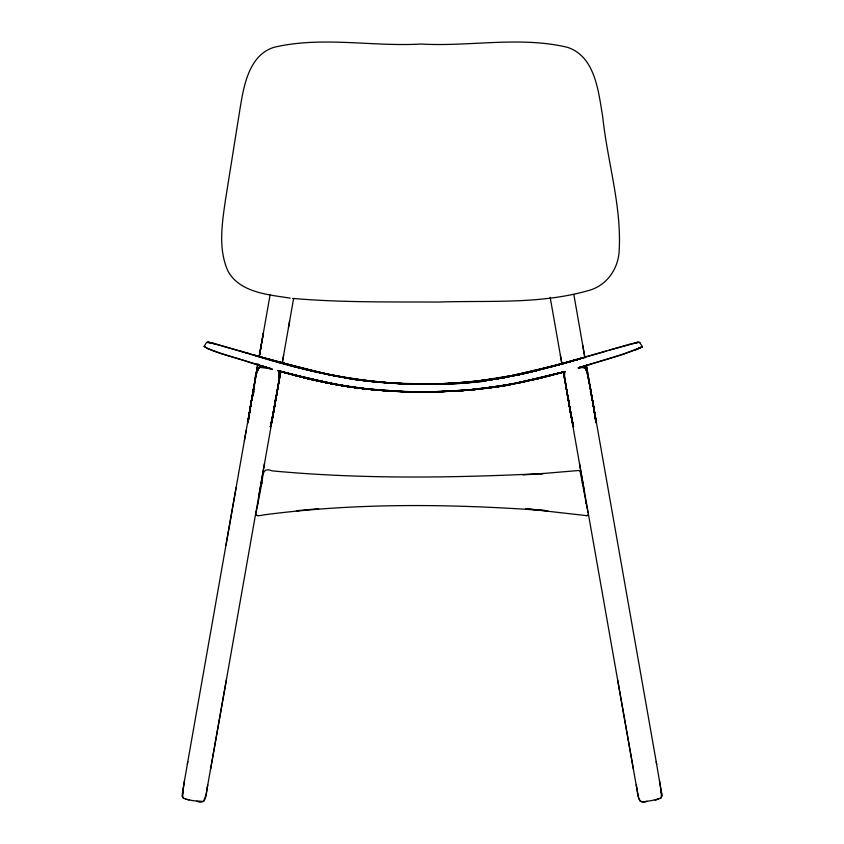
<?xml version="1.0" encoding="UTF-8"?>
<svg xmlns="http://www.w3.org/2000/svg" width="844" height="844" viewBox="0 0 844 844"><rect width="100%" height="100%" fill="white"/><g stroke="black" fill="none" stroke-linecap="round" stroke-linejoin="round"><path stroke-width="1.27" d="M226.371 679.853L206.01 794.784L203.626 801.473L192.991 800.671L185.764 799.162L182.642 797.664L182.789 790.575L187.79 761.647M182.251 796.282L182.789 790.575M564.425 374.958L564.562 371.982M564.552 371.93L564.436 377.078L569.89 409.15M251.871 398.241C257.525 389.137 249.634 359.502 269.057 368.48M275.292 402.05L274.11 409.15L276.02 395.119M248.062 422.338L249.138 414.087M248.115 422.032L248.242 420.143M248.083 422.232L248.284 419.837M580.514 367.277L578.583 367.857L623.399 354.047L641.725 347.253L642.221 346.42L639.52 342.284L634.91 342.843L637.631 342.253M248.094 422.844L248.569 418.265M276.294 396.859L279.058 380.359L279.48 371.835L279.005 380.929L271.483 422.749M250.89 403.78L248.178 422.095M248.822 417.769L251.238 402.177M184.488 780.468L182.283 796.071L183.76 798.508M182.431 793.518L183 789.362M572.327 421.747L573.561 426.8L568.086 398.579M252.662 393.673L253.949 386.404L248.442 418.793L248.832 416.166M275.788 398.389L274.817 404.867L275.977 397.556L271.631 422.243M248.442 418.793L249.307 413.075M278.488 384.136L279.564 377.078L279.058 380.359M248.769 416.999L249.961 409.372L248.368 419.331L252.746 393.283M251.29 401.849L249.17 414.868L249.275 414.277M279.005 380.929L275.207 402.651M275.914 398.579L272.812 416.092M274.437 407.146L279.058 379.705L279.438 371.982M249.761 410.353L251.966 397.682M280.746 371.634L274.194 408.654M282.307 362.709L283.637 355.06M187.347 764.168L253.379 389.696M257.863 364.228L253.875 386.679M270.185 294.377L259.192 356.685L263.37 333.137L259.245 356.474L261.376 345.006M271.631 421.863L270.418 426.937L277.18 391.785M210.631 769.148L275.07 403.643L272.907 415.564M275.64 400.436L278.161 386.035M278.879 382.248L280.788 371.371M282.286 362.825L289.629 321.079M256.766 510.029C253.474 517.098 258.918 515.906 263.919 514.872C357.888 502.465 453.418 503.889 547.767 510.799L525.538 508.721L586.042 515.578L587.54 515.557L588.152 514.566M225.96 545.171L236.109 487.695M244.391 440.61L246.216 430.313M249.655 410.796L257.831 364.344M258.665 496.694L264.531 463.44M288.448 327.767L293.617 298.523M257.969 363.901L256.523 371.866L257.283 367.689M272.106 420.069L270.829 425.798L272.517 417.78M274.933 404.571L270.439 426.8L271.673 421.747M252.957 392.059L256.143 375.38L258.391 368.121L259.678 367.372L258.327 368.3L257.251 370.906L258.38 368.216L259.868 367.372L270.08 368.638M272.633 417.263L271.335 423.677L274.121 409.045L271.029 425.038L271.209 424.237M256.998 508.732L258.306 501.631M250.415 406.513L251.691 399.613M257.926 503.689L261.904 482.325M207.803 785.057C205.883 790.86 207.73 805.904 196.937 801.304M271.019 425.503L274.005 409.583M261.513 484.361C263.412 477.366 261.176 466.416 272.084 470.857C362.171 479.35 453.028 477.894 543.293 473.547L522.89 474.908M273.572 411.851L271.546 422.327L273.382 412.874M272.158 419.784L272.96 415.607M271.589 422.116L270.449 426.716L272.918 415.364M251.491 400.731L252.704 394.802M271.42 423.266L272.359 418.751M270.597 426.041L271.789 421.082M659.512 780.468L661.569 793.518L661.348 797.612L658.236 799.162L651.009 800.671L643.708 801.726L640.279 801.42L638.781 798.287L636.534 786.998L617.629 679.853M656.21 761.647L661.664 794.088L661.358 797.664L660.24 798.508M258.38 368.216L257.283 370.716L259.477 367.362M269.837 368.395L255.816 364.291L272.401 369.239L221.539 353.583L207.645 348.72L204.132 346.42L206.495 342.548L209.059 342.347L248.358 353.457L245.214 352.497C329.519 380.074 419.858 393.758 507.803 376.952L503.457 377.679M642.189 346.789L634.635 350.218L642.2 346.789C621.933 355.989 599.746 361.084 578.499 367.805L590.684 364.239M259.678 367.372L258.296 368.258L259.868 367.372M609.421 350.049L638.813 342.179M605.981 351.115L547.735 367.478L512.783 375.453L494.816 378.734M578.319 367.931L587.909 365.093M583.689 357.729L551.818 366.697L517.583 375.074L564.33 363.342L630.173 344.078L637.03 342.432L639.857 342.548M498.456 378.555L526.951 372.953L584.291 357.497L556.354 365.452L579.67 358.953L564.33 363.342M578.298 367.794L586.812 365.389M534.41 371.16L568.793 361.96M565.364 371.655L536.805 378.977L511.517 384.294M496.905 386.752L535.202 379.241L562.347 372.288L537.691 378.682L505.05 385.676L478.348 389.095M552.05 366.602L580.841 358.531L544.77 368.533M550.826 375.306L516.475 383.292L564.087 371.814M565.153 371.55L551.501 375.179M552.092 374.968L564.731 371.698M550.151 366.982L566.799 362.551L512.962 375.411L477.757 381.013L495.681 378.65L476.881 381.055M556.565 365.378L508.964 376.751M551.976 375.01L562.347 372.288M564.826 371.634L515.821 383.281M542.745 377.395L521.634 382.343L498.931 386.541L518.279 382.997L556.892 373.786M507.687 376.962L486.313 380.496L526.519 372.964C492.305 381.013 457.142 384.136 422.042 384.305C464.485 384.537 506.833 378.851 547.777 367.741M537.67 378.692L535.149 379.241L551.754 375.126L529.42 380.528M535.202 379.241L553.495 374.715M526.951 372.953L539.232 369.936M533.83 379.505L550.953 375.295L505.05 385.676L462.174 390.603L480.922 388.873M426.558 391.964L458.25 390.899L489.552 387.871L510.325 384.537L507.065 385.107L541.89 377.764M524.662 381.71L528.144 380.908M658.299 799.141L654.944 799.912L658.236 799.162M480.468 381.066L498.772 378.45L534.526 371.054M530.528 371.982L490.797 379.758L504.279 377.574M459.674 390.814L439.228 391.743L476.343 389.369L494.5 387.196L514.608 383.535M516.75 375.031L521.233 374.135L503.256 377.732M591.043 392.059L587.857 375.38L585.609 368.121L584.523 367.362L579.005 367.815M518.279 382.997L521.634 382.343M440.948 391.732L477.409 389.253L513.933 383.725L476.343 389.369L458.25 390.899L426.705 391.964M495.681 386.974L512.646 384.031L507.466 384.938M426.283 391.911C452.584 391.753 478.959 390.033 504.87 385.381M494.5 387.196L510.325 384.537M439.228 391.743L472.197 389.77L505.82 385.307L474.507 389.569M505.925 385.286L489.552 387.871M502.138 377.912L472.988 381.868L479.223 381.193M502.032 377.933L472.988 381.868L502.169 377.869L467.238 382.395L448.702 383.609L485.511 380.359M578.404 367.889L580.841 367.573M494.784 379.093C459.231 384.41 423.139 385.328 387.301 382.902L349.606 378.661L368.828 381.224L403.569 383.862L385.328 382.817M501.188 386.257L462.153 390.603M647.063 801.304C636.27 805.904 638.117 790.86 636.197 785.057M480.837 380.961L463.451 382.712M462.681 383.44L486.144 381.024L450.306 384.368M299.42 510.493L296.423 510.789L318.652 508.689M458.978 382.722L477.071 381.024M477.989 389.168L459.822 390.772L422.96 392.101M257.209 515.621L258.148 515.578M540.413 473.737L579.111 470.467L580.239 471.87L582.666 484.361M206.864 342.295L216.043 344.025L242.175 351.674M406.122 383.872L435.578 384.104L471.68 381.973M454.642 383.355L467.439 382.353C403.917 387.945 339.647 380.749 278.668 362.181L296.75 367.034M462.259 382.807L443.575 383.914L404.065 383.651L444.239 383.798M441.074 383.682L459.748 382.691L459.104 382.691M424.31 384.094L445.136 383.661L410.047 383.904M426.315 384.125L448.902 383.566L409.846 383.925M582.065 367.414L585.609 368.121L586.717 370.716L585.609 368.016L584.322 367.372L585.673 368.3L586.749 370.906L585.62 368.216L584.132 367.372M422.749 392.112L441.359 391.711M441.507 391.764L404.687 391.721L423.203 392.07L388.05 390.899L368.3 389.2L341.303 385.676L295.073 375.306M426.916 391.996L441.37 391.743M435.578 384.104L394.264 383.218M386.9 390.814L407.124 391.743L368.3 389.2C337.547 385.951 307.29 379.061 277.549 370.695M441.602 383.672L442.783 383.682C406.238 384.927 369.482 382.575 333.591 375.453L333.591 375.506M406.08 391.732C370.442 390.804 334.984 385.645 300.464 376.772C340.744 387.269 382.343 392.281 423.952 391.964M405.331 391.732L423.54 392.027M586.042 515.578L586.981 515.621M388.187 382.881L405.827 383.735M404.856 391.764L363.69 388.662C334.973 385.56 306.857 378.65 279.079 370.938M403.664 391.679C367.108 390.466 330.806 384.927 295.527 375.306M259.235 356.611L254.477 355.208L313.43 371.191L259.15 356.579C305.992 370.189 353.699 382.67 402.757 383.619M389.759 382.997L369.693 381.214L387.544 382.786M368.3 389.2L385.94 390.751L347.612 386.594L330.764 383.535L279.406 371.065M365.431 388.873L386.531 390.783M367.372 381.077L368.828 381.224L332.852 375.474M288.31 364.692C318.241 372.478 348.403 380.116 379.367 382.11M290.199 298.143C268.487 294.683 239.918 292.731 228.017 271.209C218.068 249.138 221.993 224.209 225.274 201.083L240.245 107.357C243.979 85.012 249.223 54.944 274.163 47.264C322.165 36.007 372.151 46.874 420.945 44.036C469.602 46.842 519.45 35.997 567.295 47.264C595.453 56.537 598.364 91.585 602.679 116.461C607.247 160.919 621.532 204.902 619.222 249.908C618.589 269.215 606.182 286.549 586.939 290.958L586.633 291.074C538.356 304.462 487.547 300.358 438.004 302.057C389.559 301.836 340.965 302.606 292.657 298.407M278.815 371.022C310.012 379.842 341.841 386.795 374.156 389.77M371.814 389.569L353.815 387.491L317.914 380.887M369.809 389.358L333.053 383.967M351.568 379.083L370.178 381.34M369.988 381.351L350.766 378.84M355.989 387.544L337.663 384.547M358.436 387.86L368.206 389.105M369.493 381.108L351.558 378.766L315.012 371.55M339.256 385.107L356.78 387.871M294.598 375.126L324.718 382.343L349.448 386.752L332.135 383.64M349.49 386.868L312.08 379.515L289.46 373.786M332.779 383.672L335.216 384.104M328.073 382.997L347.612 386.594M345.164 386.257L303.618 377.395L308.872 378.745M311.151 379.241L329.877 383.292L308.661 378.682M326.723 382.701L304.399 377.764L278.942 370.875M331.555 383.45L295.4 375.295L311.309 379.209M333.222 375.559L281.189 362.962M185.701 799.141L189.056 799.912M331.333 375.221L270.048 359.681L275.323 361.2M296.054 375.401L313.493 379.61M316.004 371.676L282.054 363.152L240.593 351.178M315.55 371.698L296.898 367.087M292.857 374.715L312.08 379.515M284.006 372.288L294.377 375.01M283.605 372.373L279.807 371.286L293.817 375M279.807 371.286L297.004 375.844L294.883 375.285M279.1 370.896L294.261 374.968M278.668 370.822L289.682 373.85M293.68 366.18L263.191 357.729M266.271 367.34L270.069 368.406M278.32 370.896L287.772 373.544M269.278 368.142L259.541 365.389L269.531 368.29M270.407 368.628L250.573 362.698C235.381 357.107 217.984 354.311 204.132 346.42M268.054 367.963L270.449 368.638M584.322 367.372L585.704 368.258L586.802 371.107L592.129 398.241M584.523 367.362L585.62 368.216M573.171 425.798L572.264 421.873M572.211 421.082L573.403 426.041M571.894 420.069L573.509 426.895L571.082 415.364M572.791 424.237L572.971 425.038L570.407 412.083M572.559 423.129L569.879 409.045L572.665 423.677L564.995 380.929M591.296 394.802L592.477 400.583M591.264 394.665L592.509 400.731M570.586 412.737L572.454 422.327L570.428 411.851M572.517 422.749L568.708 402.05M572.981 425.503L563.254 371.634M592.404 400.109L593.585 406.513M582.286 482.325L586.264 503.689M592.309 399.613L593.564 406.344M585.884 501.631L587.192 508.732M569.362 406.101L571.188 416.092M582.624 345.006L584.934 357.793L573.814 294.377M586.264 365.167L587.477 371.866M567.706 396.859L564.277 374.367M571.093 415.564L568.93 403.643L633.369 769.148M564.942 379.705L566.714 390.719M586.717 367.689L592.319 399.275M579.469 463.44L584.586 492.347M586.358 365.494L656.653 764.168M595.938 422.348L594.862 414.087M595.822 422.095L593.11 403.78M550.161 297.267L561.935 364.081M563.212 371.371L565.121 382.248M587.424 510.029L587.878 512.624M590.125 386.679L591.338 393.673M592.034 397.682L595.653 418.17M560.363 355.06L561.925 363.986M565.839 386.035L568.867 403.421M590.051 386.404L595.759 420.133M591.254 393.283L595.632 419.331L594.039 409.372L595.231 416.999M592.288 399.17L593.838 408.296M592.762 402.177L594.83 414.868L592.71 401.849M569.563 407.146L567.98 395.119M594.693 413.075L595.558 418.793L595.168 416.166M661 789.362L661.717 796.071M595.199 417.843L594.725 414.277L595.178 417.769M661.211 790.575L661.749 796.282M595.431 418.265L595.906 422.844M595.917 422.232L595.716 419.837L595.885 422.032M279.723 374.367L279.491 371.93L279.723 374.367M253.601 391.532L253.01 393.705L253.601 391.532M208.89 342.305L207.603 342.2L215.199 343.782L208.89 342.305M269.943 368.448L263.877 366.718L270.006 368.469M590.979 393.62L590.399 391.532L590.99 393.705M569.067 404.128L568.212 398.389L569.067 404.128M279.628 374.652L279.448 371.93L279.628 374.652"/></g></svg>
